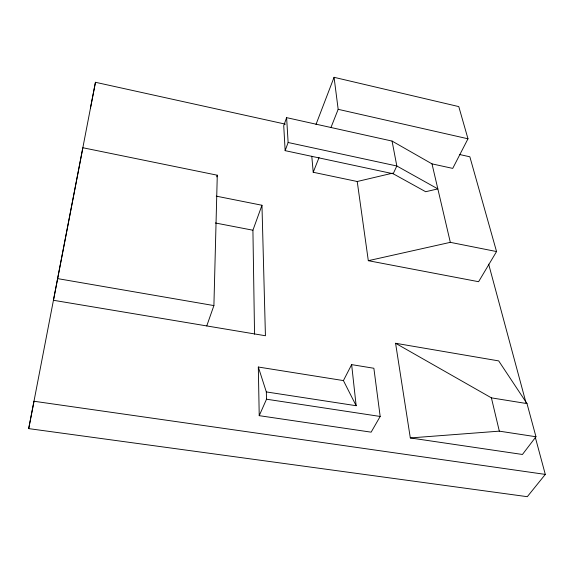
<?xml version="1.0" encoding="UTF-8"?>
<svg xmlns="http://www.w3.org/2000/svg" width="574" height="574" viewBox="0 0 574 574"><rect width="100%" height="100%" fill="white"/><g stroke="black" fill="none" stroke-linecap="round" stroke-linejoin="round"><path stroke-width="0.86" d="M206.755 325.924L213.901 305.583L217.281 175.206L82.864 147.74L53.454 300.281L265.432 335.747L261.966 205.255L216.262 196.15M90.427 108.242L95.456 82.283L285.422 124.156M535.277 437.201L545.3 474.404L527.305 496.689L28.7 428.613L95.456 82.283M28.7 428.613L34.002 401.255L545.3 474.404M216.757 176.864L217.281 175.206M286.613 117.648L283.728 125.72L285.149 150.653L393.19 173.764L425.664 191.723L437.84 188.896L396.821 165.986L288.126 142.503L286.613 117.648L392.071 141.075L432 163.87L452.728 168.397L467.982 138.793L458.777 106.599L334.061 77.311L315.994 124.465M254.547 334.161L252.919 230.217L261.966 205.255M285.149 150.653L288.126 142.503M392.587 173.161L357.222 181.506L313.217 172.265L319.058 157.527M330.968 127.5L338.172 109.318L334.061 77.311M343.417 380.584L351.64 364.626L373.868 368.264L380.175 416.459L371.134 432.165L259.226 415.669L266.523 399.21L266.329 391.927L258.314 367.023L343.417 380.584L356.153 405.718L266.329 391.927M393.19 173.764L396.821 165.986L392.071 141.075M459.616 154.521L469.855 156.795L496.553 251.556L478.594 281.705L368.314 260.689L357.222 181.506M535.965 436.749L522.44 454.472L410.317 437.94L395.579 343.274L498.691 360.895L527.004 403.594L535.965 436.749L499.323 431.153L410.317 437.94M368.314 260.689L450.325 242.343L496.553 251.556M266.523 399.21L380.175 416.459M395.579 343.274L491.401 397.861L527.004 403.594M57.651 278.62L213.901 305.583M215.336 222.977L252.919 230.217M338.172 109.318L467.982 138.793M488.661 264.169L525.956 402.596M491.401 397.861L499.323 431.153M432 163.87L450.325 242.343M351.64 364.626L356.153 405.718M311.79 156.257L313.217 172.265M258.314 367.023L259.226 415.669"/></g></svg>
